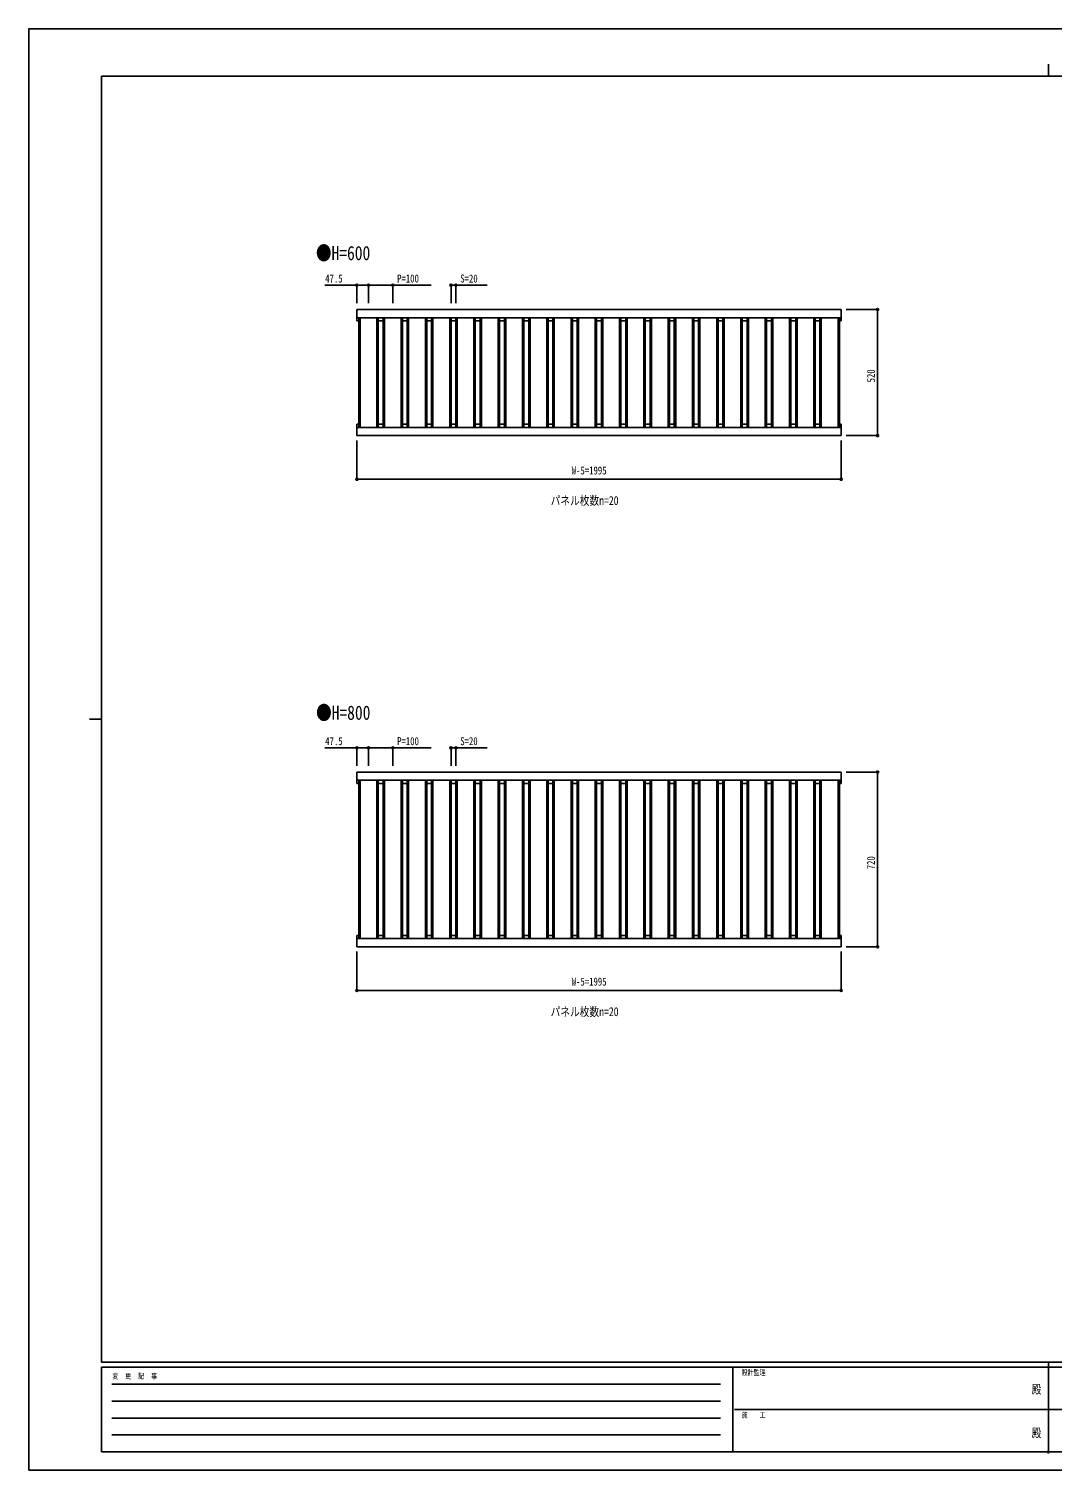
# Model space of a CAD drawing. Units: millimetres, scale not verified. Extents: x -4205 to 4205, y -2970 to 2970.
# Drawn here: x -4205 to 11, y -2970 to 2970 of the extents above; entities that cross this region are included whole.
import ezdxf
from ezdxf.enums import TextEntityAlignment as Align

# ---------------------------------------------------------------- set-up
doc = ezdxf.new("R2010")
doc.units = ezdxf.units.MM
doc.header["$LTSCALE"] = 16
doc.header["$PDMODE"] = 32
doc.header["$PDSIZE"] = 8
for name, color, linetype in [('0-1_USER1', 3, 'Continuous'), ('0-2_YKK_A1', 4, 'Continuous'), ('0-3_YKK_D', 6, 'Continuous'), ('0-4_YKK_ZWAK', 7, 'Continuous')]:
    doc.layers.add(name, color=color, linetype=linetype)
doc.styles.add('ＭＳ ゴシック', font='')
doc.styles.get('ＭＳ ゴシック').set_extended_font_data('MS Gothic')

msp = doc.modelspace()

# ---------------------------------------------------------------- linework, layer by layer
at = {"layer": '0-2_YKK_A1'}
for p, q in [((-2853.27, 1813.6), (-858.27, 1813.6)), ((-2853.27, 1766.6), (-2853.27, 1813.6)), ((-858.27, 1766.6), (-858.27, 1813.6)), ((-2853.27, 1779.6), (-858.27, 1779.6)), ((-2845.77, 1766.6), (-2853.27, 1766.6)), ((-2845.77, 1779.6), (-2845.77, 1327.6)), ((-2840.27, 1779.6), (-2840.27, 1327.6)), ((-2771.27, 1779.6), (-2771.27, 1327.6)), ((-2765.77, 1779.6), (-2765.77, 1327.6)), ((-2745.77, 1766.6), (-2765.77, 1766.6)), ((-2745.77, 1779.6), (-2745.77, 1327.6)), ((-2740.27, 1779.6), (-2740.27, 1327.6)), ((-2671.27, 1779.6), (-2671.27, 1327.6)), ((-2665.77, 1779.6), (-2665.77, 1327.6)), ((-2645.77, 1766.6), (-2665.77, 1766.6)), ((-2645.77, 1779.6), (-2645.77, 1327.6)), ((-2640.27, 1779.6), (-2640.27, 1327.6)), ((-2571.27, 1779.6), (-2571.27, 1327.6)), ((-2565.77, 1779.6), (-2565.77, 1327.6)), ((-2545.77, 1766.6), (-2565.77, 1766.6)), ((-2545.77, 1779.6), (-2545.77, 1327.6)), ((-2540.27, 1779.6), (-2540.27, 1327.6)), ((-2471.27, 1779.6), (-2471.27, 1327.6)), ((-2465.77, 1779.6), (-2465.77, 1327.6)), ((-2445.77, 1766.6), (-2465.77, 1766.6)), ((-2445.77, 1779.6), (-2445.77, 1327.6)), ((-2440.27, 1779.6), (-2440.27, 1327.6)), ((-2371.27, 1779.6), (-2371.27, 1327.6)), ((-2365.77, 1779.6), (-2365.77, 1327.6)), ((-2345.77, 1766.6), (-2365.77, 1766.6)), ((-2345.77, 1779.6), (-2345.77, 1327.6)), ((-2340.27, 1779.6), (-2340.27, 1327.6)), ((-2271.27, 1779.6), (-2271.27, 1327.6)), ((-2265.77, 1779.6), (-2265.77, 1327.6)), ((-2245.77, 1766.6), (-2265.77, 1766.6)), ((-2245.77, 1779.6), (-2245.77, 1327.6)), ((-2240.27, 1779.6), (-2240.27, 1327.6)), ((-2171.27, 1779.6), (-2171.27, 1327.6)), ((-2165.77, 1779.6), (-2165.77, 1327.6)), ((-2145.77, 1766.6), (-2165.77, 1766.6)), ((-2145.77, 1779.6), (-2145.77, 1327.6)), ((-2140.27, 1779.6), (-2140.27, 1327.6)), ((-2071.27, 1779.6), (-2071.27, 1327.6)), ((-2065.77, 1779.6), (-2065.77, 1327.6)), ((-2045.77, 1766.6), (-2065.77, 1766.6)), ((-2045.77, 1779.6), (-2045.77, 1327.6)), ((-2040.27, 1779.6), (-2040.27, 1327.6)), ((-1971.27, 1779.6), (-1971.27, 1327.6)), ((-1965.77, 1779.6), (-1965.77, 1327.6)), ((-1945.77, 1766.6), (-1965.77, 1766.6)), ((-1945.77, 1779.6), (-1945.77, 1327.6)), ((-1940.27, 1779.6), (-1940.27, 1327.6)), ((-1871.27, 1779.6), (-1871.27, 1327.6)), ((-1865.77, 1779.6), (-1865.77, 1327.6)), ((-1845.77, 1766.6), (-1865.77, 1766.6)), ((-1845.77, 1779.6), (-1845.77, 1327.6)), ((-1840.27, 1779.6), (-1840.27, 1327.6)), ((-1771.27, 1779.6), (-1771.27, 1327.6)), ((-1765.77, 1779.6), (-1765.77, 1327.6)), ((-1745.77, 1766.6), (-1765.77, 1766.6)), ((-1745.77, 1779.6), (-1745.77, 1327.6)), ((-1740.27, 1779.6), (-1740.27, 1327.6)), ((-1671.27, 1779.6), (-1671.27, 1327.6)), ((-1665.77, 1779.6), (-1665.77, 1327.6)), ((-1645.77, 1766.6), (-1665.77, 1766.6)), ((-1645.77, 1779.6), (-1645.77, 1327.6)), ((-1640.27, 1779.6), (-1640.27, 1327.6)), ((-1571.27, 1779.6), (-1571.27, 1327.6)), ((-1565.77, 1779.6), (-1565.77, 1327.6)), ((-1545.77, 1766.6), (-1565.77, 1766.6)), ((-1545.77, 1779.6), (-1545.77, 1327.6)), ((-1540.27, 1779.6), (-1540.27, 1327.6)), ((-1471.27, 1779.6), (-1471.27, 1327.6)), ((-1465.77, 1779.6), (-1465.77, 1327.6)), ((-1445.77, 1766.6), (-1465.77, 1766.6)), ((-1445.77, 1779.6), (-1445.77, 1327.6)), ((-1440.27, 1779.6), (-1440.27, 1327.6)), ((-1371.27, 1779.6), (-1371.27, 1327.6)), ((-1365.77, 1779.6), (-1365.77, 1327.6)), ((-1345.77, 1766.6), (-1365.77, 1766.6)), ((-1345.77, 1779.6), (-1345.77, 1327.6)), ((-1340.27, 1779.6), (-1340.27, 1327.6)), ((-1271.27, 1779.6), (-1271.27, 1327.6)), ((-1265.77, 1779.6), (-1265.77, 1327.6)), ((-1245.77, 1766.6), (-1265.77, 1766.6)), ((-1245.77, 1779.6), (-1245.77, 1327.6)), ((-1240.27, 1779.6), (-1240.27, 1327.6)), ((-1171.27, 1779.6), (-1171.27, 1327.6)), ((-1165.77, 1779.6), (-1165.77, 1327.6)), ((-1145.77, 1766.6), (-1165.77, 1766.6)), ((-1145.77, 1779.6), (-1145.77, 1327.6)), ((-1140.27, 1779.6), (-1140.27, 1327.6)), ((-1071.27, 1779.6), (-1071.27, 1327.6)), ((-1065.77, 1779.6), (-1065.77, 1327.6)), ((-1045.77, 1766.6), (-1065.77, 1766.6)), ((-1045.77, 1779.6), (-1045.77, 1327.6)), ((-1040.27, 1779.6), (-1040.27, 1327.6)), ((-971.27, 1779.6), (-971.27, 1327.6)), ((-965.77, 1779.6), (-965.77, 1327.6)), ((-945.77, 1766.6), (-965.77, 1766.6)), ((-945.77, 1779.6), (-945.77, 1327.6)), ((-940.27, 1779.6), (-940.27, 1327.6)), ((-871.27, 1779.6), (-871.27, 1327.6)), ((-865.77, 1779.6), (-865.77, 1327.6)), ((-858.27, 1766.6), (-865.77, 1766.6)), ((-2853.27, 1293.6), (-2853.27, 1340.6)), ((-2845.77, 1340.6), (-2853.27, 1340.6)), ((-858.27, 1327.6), (-2853.27, 1327.6)), ((-2745.77, 1340.6), (-2765.77, 1340.6)), ((-2645.77, 1340.6), (-2665.77, 1340.6)), ((-2545.77, 1340.6), (-2565.77, 1340.6)), ((-2445.77, 1340.6), (-2465.77, 1340.6)), ((-2345.77, 1340.6), (-2365.77, 1340.6)), ((-2245.77, 1340.6), (-2265.77, 1340.6)), ((-2145.77, 1340.6), (-2165.77, 1340.6)), ((-2045.77, 1340.6), (-2065.77, 1340.6)), ((-1945.77, 1340.6), (-1965.77, 1340.6)), ((-1845.77, 1340.6), (-1865.77, 1340.6)), ((-1745.77, 1340.6), (-1765.77, 1340.6)), ((-1645.77, 1340.6), (-1665.77, 1340.6)), ((-1545.77, 1340.6), (-1565.77, 1340.6)), ((-1445.77, 1340.6), (-1465.77, 1340.6)), ((-1345.77, 1340.6), (-1365.77, 1340.6)), ((-1245.77, 1340.6), (-1265.77, 1340.6)), ((-1145.77, 1340.6), (-1165.77, 1340.6)), ((-1045.77, 1340.6), (-1065.77, 1340.6)), ((-945.77, 1340.6), (-965.77, 1340.6)), ((-858.27, 1340.6), (-865.77, 1340.6)), ((-858.27, 1293.6), (-858.27, 1340.6)), ((-858.27, 1293.6), (-2853.27, 1293.6)), ((-2853.27, -92.96), (-858.27, -92.96)), ((-2853.27, -139.96), (-2853.27, -92.96)), ((-858.27, -139.96), (-858.27, -92.96)), ((-2853.27, -126.96), (-858.27, -126.96)), ((-2845.77, -139.96), (-2853.27, -139.96)), ((-2845.77, -126.96), (-2845.77, -778.96)), ((-2840.27, -126.96), (-2840.27, -778.96)), ((-2771.27, -126.96), (-2771.27, -778.96)), ((-2765.77, -126.96), (-2765.77, -778.96)), ((-2745.77, -139.96), (-2765.77, -139.96)), ((-2745.77, -126.96), (-2745.77, -778.96)), ((-2740.27, -126.96), (-2740.27, -778.96)), ((-2671.27, -126.96), (-2671.27, -778.96)), ((-2665.77, -126.96), (-2665.77, -778.96)), ((-2645.77, -139.96), (-2665.77, -139.96)), ((-2645.77, -126.96), (-2645.77, -778.96)), ((-2640.27, -126.96), (-2640.27, -778.96)), ((-2571.27, -126.96), (-2571.27, -778.96)), ((-2565.77, -126.96), (-2565.77, -778.96)), ((-2545.77, -139.96), (-2565.77, -139.96)), ((-2545.77, -126.96), (-2545.77, -778.96)), ((-2540.27, -126.96), (-2540.27, -778.96)), ((-2471.27, -126.96), (-2471.27, -778.96)), ((-2465.77, -126.96), (-2465.77, -778.96)), ((-2445.77, -139.96), (-2465.77, -139.96)), ((-2445.77, -126.96), (-2445.77, -778.96)), ((-2440.27, -126.96), (-2440.27, -778.96)), ((-2371.27, -126.96), (-2371.27, -778.96)), ((-2365.77, -126.96), (-2365.77, -778.96)), ((-2345.77, -139.96), (-2365.77, -139.96)), ((-2345.77, -126.96), (-2345.77, -778.96)), ((-2340.27, -126.96), (-2340.27, -778.96)), ((-2271.27, -126.96), (-2271.27, -778.96)), ((-2265.77, -126.96), (-2265.77, -778.96)), ((-2245.77, -139.96), (-2265.77, -139.96)), ((-2245.77, -126.96), (-2245.77, -778.96)), ((-2240.27, -126.96), (-2240.27, -778.96)), ((-2171.27, -126.96), (-2171.27, -778.96)), ((-2165.77, -126.96), (-2165.77, -778.96)), ((-2145.77, -139.96), (-2165.77, -139.96)), ((-2145.77, -126.96), (-2145.77, -778.96)), ((-2140.27, -126.96), (-2140.27, -778.96)), ((-2071.27, -126.96), (-2071.27, -778.96)), ((-2065.77, -126.96), (-2065.77, -778.96)), ((-2045.77, -139.96), (-2065.77, -139.96)), ((-2045.77, -126.96), (-2045.77, -778.96)), ((-2040.27, -126.96), (-2040.27, -778.96)), ((-1971.27, -126.96), (-1971.27, -778.96)), ((-1965.77, -126.96), (-1965.77, -778.96)), ((-1945.77, -139.96), (-1965.77, -139.96)), ((-1945.77, -126.96), (-1945.77, -778.96)), ((-1940.27, -126.96), (-1940.27, -778.96)), ((-1871.27, -126.96), (-1871.27, -778.96)), ((-1865.77, -126.96), (-1865.77, -778.96)), ((-1845.77, -139.96), (-1865.77, -139.96)), ((-1845.77, -126.96), (-1845.77, -778.96)), ((-1840.27, -126.96), (-1840.27, -778.96)), ((-1771.27, -126.96), (-1771.27, -778.96)), ((-1765.77, -126.96), (-1765.77, -778.96)), ((-1745.77, -139.96), (-1765.77, -139.96)), ((-1745.77, -126.96), (-1745.77, -778.96)), ((-1740.27, -126.96), (-1740.27, -778.96)), ((-1671.27, -126.96), (-1671.27, -778.96)), ((-1665.77, -126.96), (-1665.77, -778.96)), ((-1645.77, -139.96), (-1665.77, -139.96)), ((-1645.77, -126.96), (-1645.77, -778.96)), ((-1640.27, -126.96), (-1640.27, -778.96)), ((-1571.27, -126.96), (-1571.27, -778.96)), ((-1565.77, -126.96), (-1565.77, -778.96)), ((-1545.77, -139.96), (-1565.77, -139.96)), ((-1545.77, -126.96), (-1545.77, -778.96)), ((-1540.27, -126.96), (-1540.27, -778.96)), ((-1471.27, -126.96), (-1471.27, -778.96)), ((-1465.77, -126.96), (-1465.77, -778.96)), ((-1445.77, -139.96), (-1465.77, -139.96)), ((-1445.77, -126.96), (-1445.77, -778.96)), ((-1440.27, -126.96), (-1440.27, -778.96)), ((-1371.27, -126.96), (-1371.27, -778.96)), ((-1365.77, -126.96), (-1365.77, -778.96)), ((-1345.77, -139.96), (-1365.77, -139.96)), ((-1345.77, -126.96), (-1345.77, -778.96)), ((-1340.27, -126.96), (-1340.27, -778.96)), ((-1271.27, -126.96), (-1271.27, -778.96)), ((-1265.77, -126.96), (-1265.77, -778.96)), ((-1245.77, -139.96), (-1265.77, -139.96)), ((-1245.77, -126.96), (-1245.77, -778.96)), ((-1240.27, -126.96), (-1240.27, -778.96)), ((-1171.27, -126.96), (-1171.27, -778.96)), ((-1165.77, -126.96), (-1165.77, -778.96)), ((-1145.77, -139.96), (-1165.77, -139.96)), ((-1145.77, -126.96), (-1145.77, -778.96)), ((-1140.27, -126.96), (-1140.27, -778.96)), ((-1071.27, -126.96), (-1071.27, -778.96)), ((-1065.77, -126.96), (-1065.77, -778.96)), ((-1045.77, -139.96), (-1065.77, -139.96)), ((-1045.77, -126.96), (-1045.77, -778.96)), ((-1040.27, -126.96), (-1040.27, -778.96)), ((-971.27, -126.96), (-971.27, -778.96)), ((-965.77, -126.96), (-965.77, -778.96)), ((-945.77, -139.96), (-965.77, -139.96)), ((-945.77, -126.96), (-945.77, -778.96)), ((-940.27, -126.96), (-940.27, -778.96)), ((-871.27, -126.96), (-871.27, -778.96)), ((-865.77, -126.96), (-865.77, -778.96)), ((-858.27, -139.96), (-865.77, -139.96)), ((-2853.27, -812.96), (-2853.27, -765.96)), ((-2845.77, -765.96), (-2853.27, -765.96)), ((-2745.77, -765.96), (-2765.77, -765.96)), ((-2645.77, -765.96), (-2665.77, -765.96)), ((-2545.77, -765.96), (-2565.77, -765.96)), ((-2445.77, -765.96), (-2465.77, -765.96)), ((-2345.77, -765.96), (-2365.77, -765.96)), ((-2245.77, -765.96), (-2265.77, -765.96)), ((-2145.77, -765.96), (-2165.77, -765.96)), ((-2045.77, -765.96), (-2065.77, -765.96)), ((-1945.77, -765.96), (-1965.77, -765.96)), ((-1845.77, -765.96), (-1865.77, -765.96)), ((-1745.77, -765.96), (-1765.77, -765.96)), ((-1645.77, -765.96), (-1665.77, -765.96)), ((-1545.77, -765.96), (-1565.77, -765.96)), ((-1445.77, -765.96), (-1465.77, -765.96)), ((-1345.77, -765.96), (-1365.77, -765.96)), ((-1245.77, -765.96), (-1265.77, -765.96)), ((-1145.77, -765.96), (-1165.77, -765.96)), ((-1045.77, -765.96), (-1065.77, -765.96)), ((-945.77, -765.96), (-965.77, -765.96)), ((-858.27, -765.96), (-865.77, -765.96)), ((-858.27, -812.96), (-858.27, -765.96)), ((-858.27, -778.96), (-2853.27, -778.96)), ((-858.27, -812.96), (-2853.27, -812.96))]:
    msp.add_line(p, q, dxfattribs=at)
at = {"layer": '0-3_YKK_D'}
for p, q in [((-2853.27, 1839.6), (-2853.27, 1914.6)), ((-2805.77, 1839.6), (-2805.77, 1914.6)), ((-2805.77, 1839.6), (-2805.77, 1914.6)), ((-2705.77, 1839.6), (-2705.77, 1914.6)), ((-2465.77, 1839.6), (-2465.77, 1914.6)), ((-2445.77, 1839.6), (-2445.77, 1914.6)), ((-838.27, 1813.6), (-707.27, 1813.6)), ((-708.27, 1293.6), (-708.27, 1813.6)), ((-2853.27, 1273.6), (-2853.27, 1112.6)), ((-858.27, 1273.6), (-858.27, 1112.6)), ((-838.27, 1293.6), (-707.27, 1293.6)), ((-2853.27, 1113.6), (-858.27, 1113.6)), ((-2853.27, -66.96), (-2853.27, 8.04)), ((-2805.77, -66.96), (-2805.77, 8.04)), ((-2805.77, -66.96), (-2805.77, 8.04)), ((-2705.77, -66.96), (-2705.77, 8.04)), ((-2465.77, -66.96), (-2465.77, 8.04)), ((-2445.77, -66.96), (-2445.77, 8.04)), ((-838.27, -92.96), (-707.27, -92.96)), ((-708.27, -812.96), (-708.27, -92.96)), ((-838.27, -812.96), (-707.27, -812.96)), ((-2853.27, -832.96), (-2853.27, -993.96)), ((-858.27, -832.96), (-858.27, -993.96)), ((-2853.27, -992.96), (-858.27, -992.96))]:
    msp.add_line(p, q, dxfattribs=at)
for points in [[(-2805.77, 1913.6), (-2853.27, 1913.6), (-2985.07, 1913.6)], [(-2805.77, 1913.6), (-2705.77, 1913.6), (-2547.57, 1913.6)], [(-2465.77, 1913.6), (-2445.77, 1913.6), (-2316.37, 1913.6)], [(-2805.77, 7.04), (-2853.27, 7.04), (-2985.07, 7.04)], [(-2805.77, 7.04), (-2705.77, 7.04), (-2547.57, 7.04)], [(-2465.77, 7.04), (-2445.77, 7.04), (-2316.37, 7.04)]]:
    msp.add_lwpolyline(points, dxfattribs=at)
for centre in [(-2853.27, 1913.6), (-2805.77, 1913.6), (-2805.77, 1913.6), (-2705.77, 1913.6), (-2465.77, 1913.6), (-2445.77, 1913.6), (-708.27, 1813.6), (-708.27, 1293.6), (-2853.27, 1113.6), (-858.27, 1113.6), (-2853.27, 7.04), (-2805.77, 7.04), (-2805.77, 7.04), (-2705.77, 7.04), (-2465.77, 7.04), (-2445.77, 7.04), (-708.27, -92.96), (-708.27, -812.96), (-2853.27, -992.96), (-858.27, -992.96)]:
    msp.add_circle(centre, 4.25, dxfattribs=at)
at = {"layer": '0-4_YKK_ZWAK'}
for p, q in [((-4.98, 2825), (-4.98, 2775)), ((3895.02, 2775), (-3904.98, 2775)), ((-3904.98, -2525), (-3904.98, 2775)), ((-3954.98, 125), (-3904.98, 125)), ((3895.02, -2525), (-3904.98, -2525)), ((-1304.98, -2545), (-3904.98, -2545)), ((-3904.98, -2895), (-3904.98, -2545)), ((-1304.98, -2545), (-1304.98, -2895)), ((-4.98, -2545), (-1304.98, -2545)), ((-4.98, -2525), (-4.98, -2895)), ((1295.02, -2545), (-4.98, -2545)), ((-3862.48, -2615), (-1354.98, -2615)), ((-3862.48, -2685), (-1354.98, -2685)), ((-1297.48, -2720), (-4.98, -2720)), ((-4.98, -2720), (1295.02, -2720)), ((-3862.48, -2755), (-1354.98, -2755)), ((-3862.48, -2825), (-1354.98, -2825)), ((-3904.98, -2895), (-1304.98, -2895)), ((-1304.98, -2895), (-4.98, -2895)), ((-4.98, -2895), (1295.02, -2895))]:
    msp.add_line(p, q, dxfattribs=at)
msp.add_lwpolyline([(-4205, -2970), (4205, -2970), (4205, 2970), (-4205, 2970)], close=True, dxfattribs=at)
msp.add_point((-4.98, -2895), dxfattribs=at)

# ---------------------------------------------------------------- texts
at = {"layer": '0-1_USER1', "style": 'ＭＳ ゴシック', "width": 0.8}
for s, height, p in [('●H=600', 58.65, (-3021.99, 1999.04)), ('パネル枚数n=20', 36.66, (-2055.36, 996.75)), ('●H=800', 58.65, (-3021.31, 104.82)), ('パネル枚数n=20', 36.66, (-2055.36, -1109.81))]:
    msp.add_text(s, height=height, dxfattribs=at).set_placement(p, align=Align.BOTTOM_LEFT)
at = {"layer": '0-3_YKK_D', "style": 'ＭＳ ゴシック', "width": 0.8}
for s, p in [('47.5', (-2984.07, 1914.6)), ('P=100', (-2687.77, 1914.6)), ('S=20', (-2427.77, 1914.6)), ('W-5=1995', (-1968.57, 1123.6)), ('47.5', (-2984.07, 8.04)), ('P=100', (-2687.77, 8.04)), ('S=20', (-2427.77, 8.04)), ('W-5=1995', (-1968.57, -982.96))]:
    msp.add_text(s, height=32.99, dxfattribs=at).set_placement(p, align=Align.BOTTOM_LEFT)
for s, p in [('520', (-709.27, 1512.8)), ('720', (-709.27, -493.76))]:
    msp.add_text(s, height=32.99, rotation=90, dxfattribs=at).set_placement(p, align=Align.BOTTOM_LEFT)
at = {"layer": '0-4_YKK_ZWAK', "style": 'ＭＳ ゴシック', "width": 0.8}
for s, height, p in [('設計監理', 21.99, (-1268.31, -2585)), ('変  更  記  事', 21.99, (-3861.31, -2600)), ('殿', 36.66, (-73.67, -2665.83)), ('施\u3000\u3000工', 21.99, (-1268.31, -2760)), ('殿', 36.66, (-73.67, -2845.83))]:
    msp.add_text(s, height=height, dxfattribs=at).set_placement(p, align=Align.BOTTOM_LEFT)

doc.saveas('drawing.dxf')
